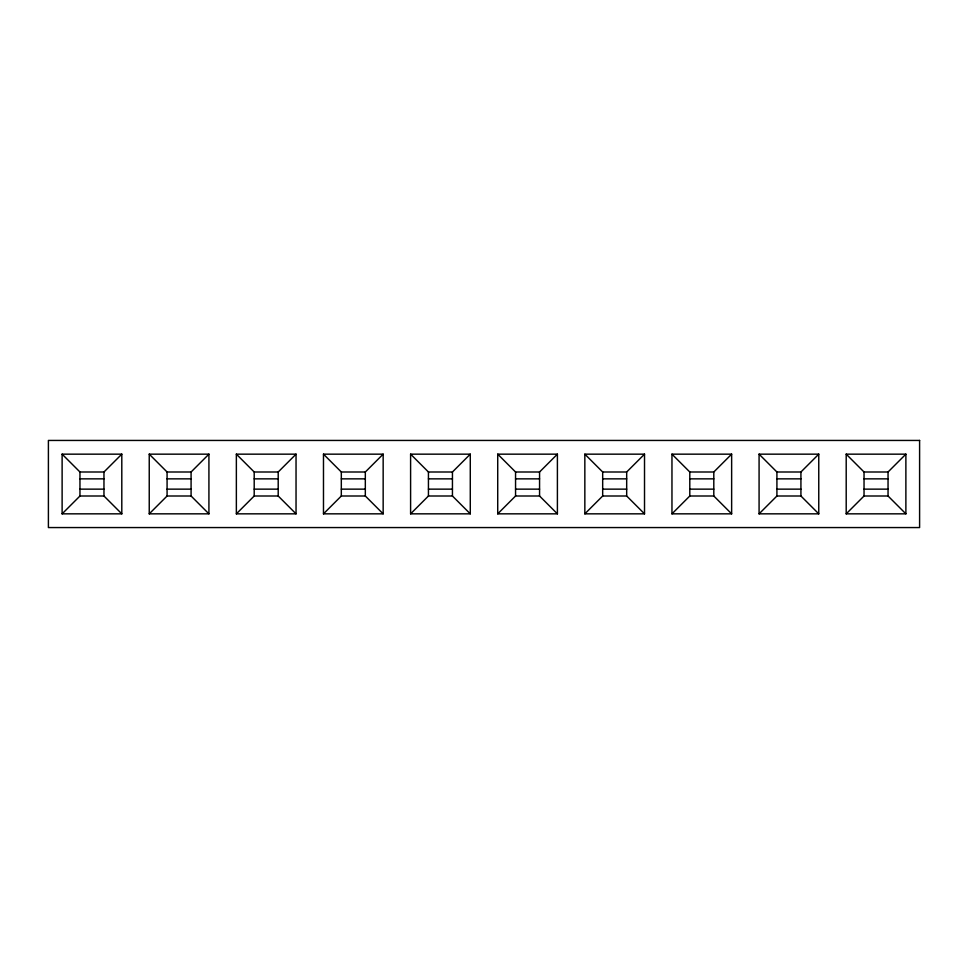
<?xml version="1.0" encoding="UTF-8"?>
<svg xmlns="http://www.w3.org/2000/svg" width="968" height="968" viewBox="0 0 968 968"><rect width="100%" height="100%" fill="white"/><g stroke="black" fill="none" stroke-linecap="round" stroke-linejoin="round"><path stroke-width="1.45" d="M62.121 513.839L79.957 496.003L103.963 496.003L121.799 513.839L62.121 513.839L62.121 454.161L121.799 454.161L121.799 513.839M62.121 454.161L79.957 471.997L103.963 471.997L121.799 454.161M149.241 513.839L167.077 496.003L191.083 496.003L208.919 513.839L149.241 513.839L149.241 454.161L208.919 454.161L208.919 513.839M191.083 496.003L191.083 471.997L208.919 454.161M236.361 513.839L254.197 496.003L254.197 471.997L236.361 454.161L296.039 454.161L296.039 513.839L236.361 513.839L236.361 454.161M254.197 471.997L278.203 471.997L296.039 454.161M323.481 513.839L341.317 496.003L365.323 496.003L383.159 513.839L323.481 513.839L323.481 454.161L383.159 454.161L383.159 513.839M365.323 496.003L365.323 471.997L383.159 454.161M410.601 513.839L428.437 496.003L452.443 496.003L470.279 513.839L410.601 513.839L410.601 454.161L470.279 454.161L470.279 513.839M410.601 454.161L428.437 471.997L452.443 471.997L470.279 454.161M497.721 513.839L515.557 496.003L539.563 496.003L557.399 513.839L497.721 513.839L497.721 454.161L557.399 454.161L557.399 513.839M539.563 496.003L539.563 471.997L557.399 454.161M584.841 513.839L602.677 496.003L602.677 471.997L584.841 454.161L644.519 454.161L644.519 513.839L584.841 513.839L584.841 454.161M644.519 513.839L626.683 496.003L626.683 471.997L644.519 454.161M671.961 513.839L689.797 496.003L713.803 496.003L731.639 513.839L671.961 513.839L671.961 454.161L731.639 454.161L731.639 513.839M713.803 496.003L713.803 471.997L731.639 454.161M759.081 513.839L776.917 496.003L776.917 471.997L759.081 454.161L759.081 513.839L818.759 513.839L818.759 454.161L759.081 454.161M776.917 471.997L800.923 471.997L818.759 454.161M846.201 513.839L864.037 496.003L888.043 496.003L905.879 513.839L846.201 513.839L846.201 454.161L905.879 454.161L905.879 513.839M888.043 496.003L888.043 471.997L905.879 454.161M149.241 454.161L167.077 471.997L191.083 471.997M323.481 454.161L341.317 471.997L365.323 471.997M497.721 454.161L515.557 471.997L539.563 471.997M602.677 471.997L626.683 471.997M671.961 454.161L689.797 471.997L713.803 471.997M846.201 454.161L864.037 471.997L888.043 471.997M79.957 478.857L103.963 478.857M167.077 478.857L191.083 478.857M254.197 478.857L278.203 478.857M341.317 478.857L365.323 478.857M428.437 478.857L452.443 478.857M515.557 478.857L539.563 478.857M602.677 478.857L626.683 478.857M689.797 478.857L713.803 478.857M776.917 478.857L800.923 478.857M864.037 478.857L888.043 478.857M79.957 489.142L103.963 489.142M167.077 489.142L191.083 489.142M254.197 489.142L278.203 489.142M341.317 489.142L365.323 489.142M428.437 489.142L452.443 489.142M515.557 489.142L539.563 489.142M602.677 489.142L626.683 489.142M689.797 489.142L713.803 489.142M776.917 489.142L800.923 489.142M864.037 489.142L888.043 489.142M254.197 496.003L278.203 496.003L296.039 513.839M602.677 496.003L626.683 496.003M776.917 496.003L800.923 496.003L818.759 513.839M864.037 471.997L864.037 496.003M800.923 471.997L800.923 496.003M689.797 471.997L689.797 496.003M515.557 471.997L515.557 496.003M452.443 471.997L452.443 496.003M428.437 471.997L428.437 496.003M341.317 471.997L341.317 496.003M278.203 471.997L278.203 496.003M167.077 471.997L167.077 496.003M103.963 471.997L103.963 496.003M79.957 471.997L79.957 496.003M919.6 440.44L48.4 440.44L48.4 527.56L919.6 527.56L919.6 440.44"/></g></svg>
